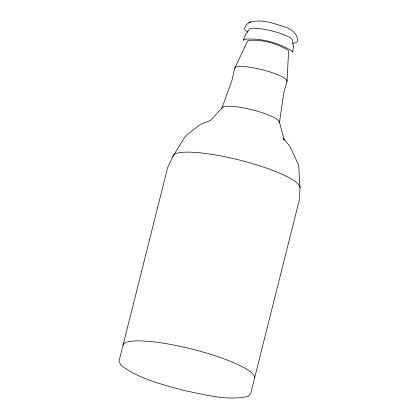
<?xml version="1.0" encoding="UTF-8"?>
<svg xmlns="http://www.w3.org/2000/svg" width="419" height="419" viewBox="0 0 419 419"><rect width="100%" height="100%" fill="white"/><g stroke="black" fill="none" stroke-linecap="round" stroke-linejoin="round"><path stroke-width="0.63" d="M284.035 139.894L283.181 138.207L290.152 146.577L298.668 165.296L300.014 187.738L299.381 199.748L250.714 393.504L248.216 396.348C226.868 401.161 204.854 394.536 183.878 390.498C162.268 384.307 139.139 379.179 120.976 365.242L118.986 361.304L167.652 167.542L172.775 156.633L184.59 137.406L186.748 134.944L200.182 124.579L210.458 120.431L222.96 107.007M279.499 122.338L283.757 93.107L287.046 81.087L288.576 51.427L287.953 50.196C276.325 43.162 261.765 39.208 248.189 40.475L247.409 41.366L234.724 68.297L231.948 80.422L221.871 108.249A29.681 5.662 14.1 0 1 243.638 107.94A29.681 5.662 14.1 0 1 275.854 118.53L278.368 120.567L279.499 122.338L284.155 139.831M248.645 22.877L250.74 22.018C247.55 22.799 245.398 25.622 244.487 28.654L244.911 29.492M250.049 22.217C261.865 18.656 274.508 23.632 285.763 27.282C291.682 29.33 298.826 34.51 297.176 41.533L296.181 42.67L292.535 43.283M245.283 30.231L247.823 32.137M234.724 68.297A26.947 5.143 14.1 0 1 263.551 70.067A26.947 5.143 14.1 0 1 286.58 81.894M122.945 345.534A67.841 12.942 14.1 0 1 189.781 348.54A67.841 12.942 14.1 0 1 254.673 377.739M172.775 156.633A65.526 12.502 14.1 0 1 237.332 159.534A65.526 12.502 14.1 0 1 300.014 187.738M293.331 46.656L292.692 52.433L291.943 50.956C278.137 42.565 260.367 37.736 244.23 39.292L243.292 40.36L245.707 34.295L249.101 29.78A22.385 4.269 14.1 0 1 271.151 30.776A22.385 4.269 14.1 0 1 292.562 40.407L293.331 46.656"/></g></svg>
